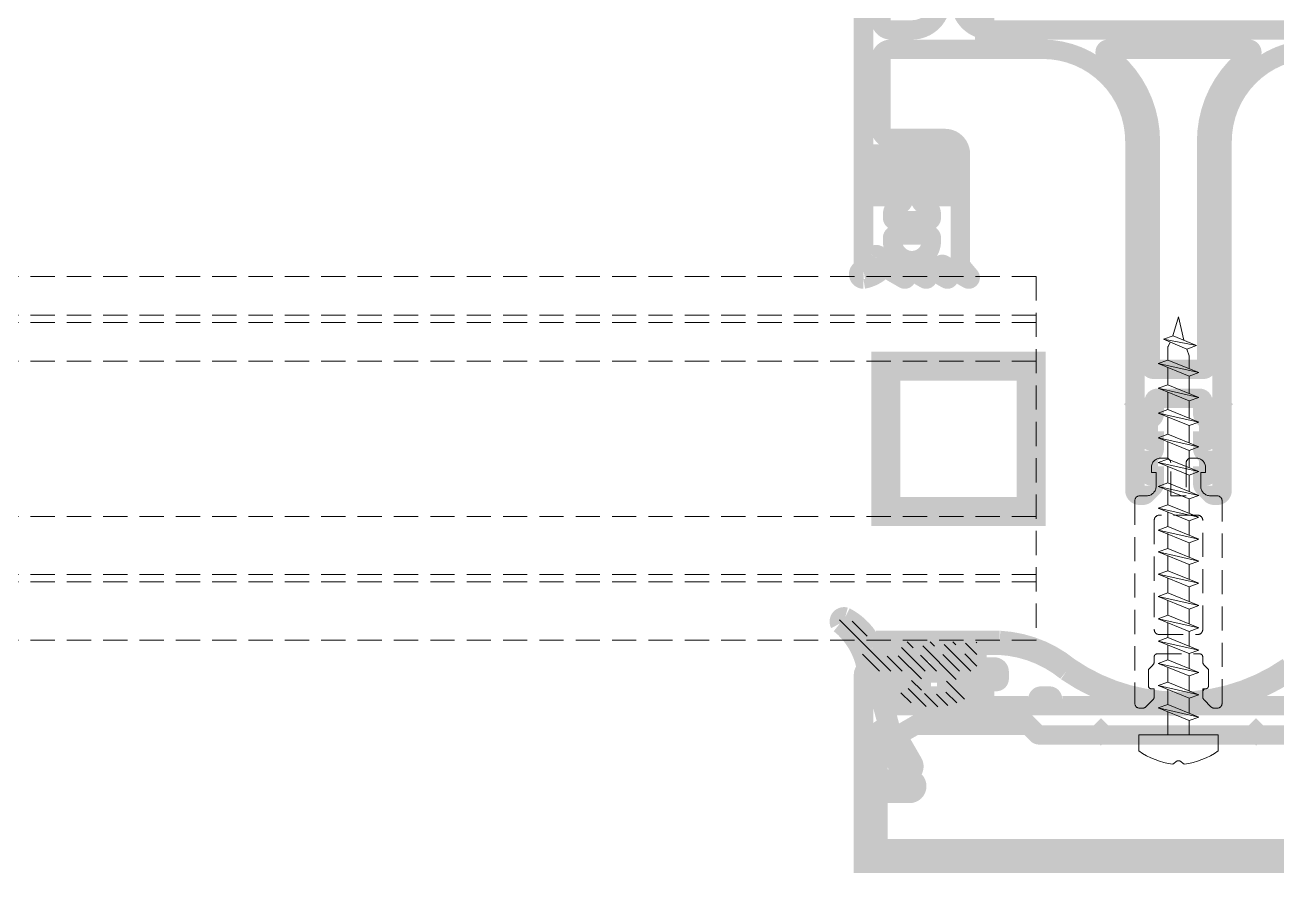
# Model space of a CAD drawing. Extents: x -1457 to 23780, y -2071 to 4205.
# Drawn here: x 9022.27 to 9035.18, y 319.9 to 328.64 of the extents above; entities that cross this region are included whole.
import ezdxf

# ---------------------------------------------------------------- set-up
doc = ezdxf.new("R2010")
doc.units = 0
doc.header["$MEASUREMENT"] = 0
doc.linetypes.add('HIDDEN', pattern=[0.375, 0.25, -0.125])
doc.layers.get('0').update_dxf_attribs({"color": 9, "lineweight": 9})
doc.layers.add('M-TEFRIS2-015', color=129, linetype='Continuous', lineweight=9)

# ---------------------------------------------------------------- blocks, each defined once
blk = doc.blocks.new('vid u')
at = {"lineweight": 5, "ltscale": 0.5}
for p, q in [((-18169.01363722594, 6488.984243593892), (-18169.5917803477, 6487.02222037829)), ((-18169.01363722594, 6488.984243593892), (-18168.46316009275, 6486.560026247039)), ((-18170.57398603112, 6486.664726745584), (-18169.57391683199, 6487.028722166215)), ((-18167.15747432501, 6486.009077898542), (-18170.57398603112, 6486.664726745584)), ((-18168.15754352408, 6485.645082477796), (-18170.57398603112, 6486.664726745584)), ((-18169.57391683199, 6487.028722166215), (-18167.15747432501, 6486.009077898542)), ((-18170.11356802681, 6484.528285822519), (-18170.11356802681, 6485.842717049892)), ((-18169.8888391411, 6486.375621543634), (-18170.09530629137, 6485.926210781574)), ((-18167.15747432501, 6486.009077898542), (-18168.15754352408, 6485.645082477796)), ((-18168.15754352408, 6485.645082477796), (-18167.92561430749, 6484.97575004605)), ((-18171.11363722594, 6484.164290401834), (-18170.11356802681, 6484.528285822519)), ((-18167.91459080947, 6482.867109540315), (-18171.11363722594, 6484.164290401834)), ((-18166.91452161039, 6483.231104960946), (-18171.11363722594, 6484.164290401834)), ((-18170.11356802681, 6484.528285822519), (-18166.91452161039, 6483.231104960946)), ((-18170.11356802681, 6484.528285822519), (-18166.91452161039, 6483.231104960946)), ((-18167.91459080944, 6483.636622873591), (-18167.91459080944, 6484.910268127103)), ((-18170.11356802681, 6481.974192856045), (-18170.11356802681, 6483.758772489174)), ((-18166.91452161039, 6483.231104960946), (-18167.91459080947, 6482.867109540315)), ((-18167.91459080947, 6481.08252990713), (-18167.91459080947, 6482.867109540315)), ((-18171.11363722594, 6481.610197435357), (-18170.11356802681, 6481.974192856045)), ((-18167.91459080947, 6480.313016573841), (-18171.11363722594, 6481.610197435357)), ((-18166.91452161039, 6480.677011994471), (-18171.11363722594, 6481.610197435357)), ((-18170.11356802681, 6481.974192856045), (-18166.91452161039, 6480.677011994471)), ((-18170.11356802681, 6481.974192856045), (-18166.91452161039, 6480.677011994471)), ((-18170.11356802681, 6479.42009988957), (-18170.11356802682, 6481.204679522702)), ((-18166.91452161039, 6480.677011994471), (-18167.91459080947, 6480.313016573841)), ((-18167.91459080944, 6478.528436940641), (-18167.91459080944, 6480.313016573827)), ((-18171.11363722594, 6479.056104468879), (-18170.11356802681, 6479.42009988957)), ((-18167.91459080947, 6477.758923607368), (-18171.11363722594, 6479.056104468879)), ((-18166.91452161039, 6478.122919027996), (-18171.11363722594, 6479.056104468879)), ((-18170.11356802681, 6479.42009988957), (-18166.91452161039, 6478.122919027996)), ((-18170.11356802681, 6479.42009988957), (-18166.91452161039, 6478.122919027996)), ((-18170.11356802681, 6476.866006923095), (-18170.11356802681, 6478.650586556224)), ((-18166.91452161039, 6478.122919027996), (-18167.91459080947, 6477.758923607368)), ((-18167.91459080947, 6475.974343974181), (-18167.91459080947, 6477.758923607368)), ((-18171.11363722594, 6476.502011502408), (-18170.11356802681, 6476.866006923095)), ((-18167.91459080947, 6475.204830640892), (-18171.11363722594, 6476.502011502408)), ((-18166.91452161039, 6475.568826061523), (-18171.11363722594, 6476.502011502408)), ((-18170.11356802681, 6476.866006923095), (-18166.91452161039, 6475.568826061523)), ((-18170.11356802681, 6476.866006923095), (-18166.91452161039, 6475.568826061523)), ((-18170.11356802681, 6474.311913956623), (-18170.11356802681, 6476.09649358975)), ((-18166.91452161039, 6475.568826061523), (-18167.91459080947, 6475.204830640892)), ((-18167.91459080947, 6473.420251007708), (-18167.91459080947, 6475.204830640892)), ((-18171.11363722594, 6473.947918535934), (-18170.11356802681, 6474.311913956623)), ((-18167.91459080947, 6472.650737674418), (-18171.11363722594, 6473.947918535934)), ((-18166.91452161039, 6473.014733095048), (-18171.11363722594, 6473.947918535934)), ((-18170.11356802681, 6474.311913956623), (-18166.91452161039, 6473.014733095048)), ((-18170.11356802681, 6474.311913956623), (-18166.91452161039, 6473.014733095048)), ((-18170.11356802681, 6471.857820990148), (-18170.11356802681, 6473.542400623276)), ((-18166.91452161039, 6473.014733095048), (-18167.91459080947, 6472.650737674418)), ((-18167.91459080947, 6470.966158041233), (-18167.91459080947, 6472.650737674418)), ((-18171.11363722594, 6471.49382556946), (-18170.11356802681, 6471.857820990148)), ((-18167.91459080947, 6470.196644707944), (-18171.11363722594, 6471.49382556946)), ((-18166.91452161039, 6470.560640128574), (-18171.11363722594, 6471.49382556946)), ((-18170.11356802681, 6471.857820990148), (-18166.91452161039, 6470.560640128574)), ((-18170.11356802681, 6471.857820990148), (-18166.91452161039, 6470.560640128574)), ((-18170.11356802681, 6469.603728023674), (-18170.11356802681, 6471.139168768307)), ((-18166.91452161039, 6470.560640128574), (-18167.91459080947, 6470.196644707944)), ((-18167.91459080947, 6468.712065074758), (-18167.91459080947, 6470.196644707944)), ((-18171.11363722594, 6469.239732602929), (-18170.11356802681, 6469.603728023674)), ((-18167.91459080947, 6467.942551741412), (-18171.11363722594, 6469.239732602929)), ((-18166.91452161039, 6468.306547162099), (-18171.11363722594, 6469.239732602929)), ((-18170.11356802681, 6469.603728023674), (-18166.91452161039, 6468.306547162099)), ((-18170.11356802681, 6469.603728023674), (-18166.91452161039, 6468.306547162099)), ((-18170.11356802681, 6467.349635057141), (-18170.11356802681, 6468.885075801834)), ((-18171.11363722594, 6466.985639636511), (-18170.11356802681, 6467.349635057141)), ((-18170.11356802681, 6467.349635057141), (-18166.91452161039, 6466.052454195627)), ((-18170.11356802681, 6467.349635057141), (-18166.91452161039, 6466.052454195627)), ((-18166.91452161039, 6468.306547162099), (-18167.91459080947, 6467.942551741412)), ((-18167.91459080947, 6466.457972108266), (-18167.91459080947, 6467.942551741412)), ((-18167.91459080947, 6465.688458774937), (-18171.11363722594, 6466.985639636511)), ((-18166.91452161039, 6466.052454195627), (-18171.11363722594, 6466.985639636511)), ((-18170.11356802681, 6465.095542090669), (-18170.11356802681, 6466.630982835301)), ((-18166.91452161039, 6466.052454195627), (-18167.91459080947, 6465.688458774937)), ((-18171.11363722594, 6464.731546669979), (-18170.11356802681, 6465.095542090669)), ((-18167.91459080947, 6463.434365808464), (-18171.11363722594, 6464.731546669979)), ((-18166.91452161039, 6463.798361229095), (-18171.11363722594, 6464.731546669979)), ((-18170.11356802681, 6465.095542090669), (-18166.91452161039, 6463.798361229095)), ((-18170.11356802681, 6465.095542090669), (-18166.91452161039, 6463.798361229095)), ((-18167.91459080947, 6464.203879141753), (-18167.91459080947, 6465.688458774937)), ((-18170.11356802681, 6462.798682583416), (-18170.11356802681, 6464.376889868886)), ((-18166.91452161039, 6463.798361229095), (-18167.91459080947, 6463.434365808464)), ((-18167.91459080947, 6461.907019634502), (-18167.91459080947, 6463.434365808464)), ((-18171.11363722594, 6462.434687162669), (-18170.11356802681, 6462.798682583416)), ((-18167.91459080947, 6461.137506301154), (-18171.11363722594, 6462.434687162669)), ((-18166.91452161039, 6461.501501721842), (-18171.11363722594, 6462.434687162669)), ((-18170.11356802681, 6462.798682583416), (-18166.91452161039, 6461.501501721842)), ((-18170.11356802681, 6462.798682583416), (-18166.91452161039, 6461.501501721842)), ((-18170.11356802681, 6460.501823076107), (-18170.11356802681, 6462.029169250012)), ((-18166.91452161039, 6461.501501721842), (-18167.91459080947, 6461.137506301154)), ((-18167.91459080947, 6459.610160127233), (-18167.91459080947, 6461.137506301154)), ((-18171.11363722594, 6460.137827655419), (-18170.11356802681, 6460.501823076107)), ((-18167.91459080947, 6458.840646793904), (-18171.11363722594, 6460.137827655419)), ((-18166.91452161039, 6459.204642214591), (-18171.11363722594, 6460.137827655419)), ((-18170.11356802681, 6460.501823076107), (-18166.91452161039, 6459.204642214591)), ((-18170.11356802681, 6460.501823076107), (-18166.91452161039, 6459.204642214591)), ((-18170.11356802681, 6458.204963568797), (-18170.11356802681, 6459.732309742762)), ((-18171.11363722594, 6457.840968148168), (-18170.11356802681, 6458.204963568797)), ((-18170.11356802681, 6458.204963568797), (-18166.91452161039, 6456.907782707282)), ((-18166.91452161039, 6459.204642214591), (-18167.91459080947, 6458.840646793904)), ((-18167.91459080947, 6457.313300619922), (-18167.91459080947, 6458.840646793904)), ((-18167.91459080947, 6456.543787286594), (-18171.11363722594, 6457.840968148168)), ((-18166.91452161039, 6456.907782707282), (-18171.11363722594, 6457.840968148168)), ((-18170.11356802681, 6455.909190680333), (-18170.11356802681, 6457.435450235492)), ((-18166.91452161039, 6456.907782707282), (-18167.91459080947, 6456.543787286594)), ((-18171.11363722594, 6455.545195259588), (-18170.11356802681, 6455.909190680333)), ((-18170.11356802681, 6455.909190680333), (-18166.91452161039, 6454.612009818759)), ((-18167.91459080947, 6455.017527731418), (-18167.91459080947, 6456.543787286594)), ((-18167.91459080947, 6454.248014398071), (-18171.11363722594, 6455.545195259588)), ((-18166.91452161039, 6454.612009818759), (-18171.11363722594, 6455.545195259588)), ((-18170.11356802681, 6453.609052282073), (-18170.11356802681, 6455.139677346929)), ((-18166.91452161039, 6454.612009818759), (-18167.91459080947, 6454.248014398071)), ((-18171.11363722594, 6453.245056861444), (-18170.11356802681, 6453.609052282073)), ((-18166.91452161039, 6452.311871420558), (-18171.11363722594, 6453.245056861444)), ((-18167.91459080947, 6451.947875999869), (-18171.11363722594, 6453.245056861444)), ((-18170.11356802681, 6453.609052282073), (-18166.91452161039, 6452.311871420558)), ((-18170.11356802681, 6453.609052282073), (-18166.91452161039, 6452.311871420558)), ((-18167.91459080947, 6452.717389333199), (-18167.91459080947, 6454.248014398071)), ((-18170.11356802681, 6451.30891388393), (-18170.11356802681, 6452.83953894877)), ((-18166.91452161039, 6452.311871420558), (-18167.91459080947, 6451.947875999869)), ((-18167.91459080947, 6450.417250935014), (-18167.91459080947, 6451.947875999869)), ((-18170.11356802681, 6451.30891388393), (-18171.11363722594, 6450.944918463185)), ((-18167.91459080947, 6449.647737601667), (-18171.11363722594, 6450.944918463185)), ((-18171.11363722594, 6450.944918463185), (-18166.91452161039, 6450.011733022356)), ((-18166.91452161039, 6450.011733022356), (-18170.11356802681, 6451.30891388393)), ((-18170.11356802681, 6449.00877548567), (-18170.11356802681, 6450.539400550526)), ((-18166.91452161034, 6450.011733022356), (-18167.91459080947, 6449.647737601667)), ((-18167.91459080947, 6448.117112536812), (-18167.91459080947, 6449.647737601667)), ((-18171.11363722594, 6448.644780065039), (-18170.11356802681, 6449.00877548567)), ((-18167.91459080947, 6447.347599203466), (-18171.11363722594, 6448.644780065039)), ((-18166.91452161034, 6447.711594624154), (-18171.11363722594, 6448.644780065039)), ((-18170.11356802681, 6449.00877548567), (-18166.91452161034, 6447.711594624154)), ((-18170.11356802681, 6445.876057660944), (-18170.11356802681, 6448.239262152364)), ((-18166.91452161034, 6447.711594624154), (-18167.91459080947, 6447.347599203466)), ((-18167.91459080947, 6445.876057660944), (-18167.91459080947, 6447.347599203466)), ((-18164.91363722594, 6445.876057660944), (-18173.11363722594, 6445.876057660944)), ((-18173.11363722594, 6444.224202812358), (-18173.11363722594, 6445.876057660944)), ((-18164.91363722594, 6444.224202812358), (-18164.91363722594, 6445.876057660944))]:
    blk.add_line(p, q, dxfattribs=at)
blk.add_lwpolyline([(-18169.59308919878, 6442.846208771737), (-18169.13863722594, 6443.182609392285), (-18168.88863722594, 6443.182609392285), (-18168.4341852531, 6442.846208771737)], dxfattribs=at)
for centre, radius, start, end in [((-18169.91356802686, 6485.842717049892), 0.2, 155.325123865748, 180), ((-18168.11459080945, 6484.910268127103), 0.2, 0, 19.11162363727559), ((-18168.562277543, 6450.665970408748), 7.887410521162607, 234.7573058596334, 262.4904896379558), ((-18169.46499690888, 6450.665970408748), 7.887410521162613, 277.5095103620442, 305.2426941403664)]:
    blk.add_arc(centre, radius, start, end, dxfattribs=at)

msp = doc.modelspace()

# ---------------------------------------------------------------- hatches: boundary and pattern name
at = {"layer": 'M-TEFRIS2-015', "linetype": 'HIDDEN', "lineweight": 0}
h = msp.add_hatch(dxfattribs=at)
h.set_pattern_fill('LINE', color=256, scale=0.6666666666715167, angle=585.0000000000001, style=0)
h.set_pattern_definition([(134.9999999999999, (9088.249237502036, 201.4081261483916), (0.0589255650993077, 0.0589255650993076), [])])
edge = h.paths.add_edge_path()
edge.add_arc((9030.442553922452, 321.9836845686768), 0.6254947507205308, 382.66119677713436, 422.7999977533498, ccw=False)
edge.add_arc((9031.163628284668, 322.298107003764), 0.1615246373840444, 207.0399911032214, 269.8973059514558)
edge.add_line((9031.16333877626, 322.1365826258298), (9031.24398536057, 322.1365826258298))
edge.add_line((9031.243985360568, 322.1365826258298), (9031.257735856387, 322.1365826258298))
edge.add_line((9031.257735856389, 322.1365826258298), (9031.264981802802, 322.1371104008285))
edge.add_line((9031.264981802797, 322.1371104008285), (9031.272426598978, 322.1387884600299))
edge.add_line((9031.272426598984, 322.1387884600299), (9031.279799157348, 322.1417137112294))
edge.add_line((9031.279799157344, 322.1417137112294), (9031.286791203425, 322.1458911700283))
edge.add_line((9031.286791203425, 322.1458911700283), (9031.293090688725, 322.151229048628))
edge.add_line((9031.293090688727, 322.151229048628), (9031.298427076385, 322.1575270428293))
edge.add_line((9031.298427076379, 322.1575270428293), (9031.302604568797, 322.1645191226271))
edge.add_line((9031.302604568795, 322.1645191226271), (9031.305529165496, 322.1718910266281))
edge.add_line((9031.305529165498, 322.1718910266245), (9031.307735856377, 322.1865826258254))
edge.add_line((9031.307735856375, 322.186582625829), (9031.307735856375, 322.262343452705))
edge.add_line((9031.307735856375, 322.262343452705), (9031.307947012414, 322.265241996105))
edge.add_line((9031.30794701242, 322.265241996105), (9031.308618431101, 322.2682209051054))
edge.add_line((9031.308618431094, 322.2682209051054), (9031.309788379853, 322.271169270105))
edge.add_line((9031.309788379862, 322.271169270105), (9031.311459354241, 322.2739662461063))
edge.add_line((9031.31145935424, 322.2739662461063), (9031.313594127305, 322.2764844379053))
edge.add_line((9031.313594127305, 322.2764844379053), (9031.316113622086, 322.2786208691032))
edge.add_line((9031.316113622088, 322.2786208691032), (9031.318910387905, 322.2802919741043))
edge.add_line((9031.318910387901, 322.2802919741043), (9031.321859236497, 322.2814627207044))
edge.add_line((9031.321859236501, 322.2814627207008), (9031.327735551204, 322.2823446735019))
edge.add_line((9031.3277355512, 322.2823446735056), (9031.407735856383, 322.2823446735056))
edge.add_line((9031.407735856386, 322.2823446735056), (9031.410634273661, 322.2821338877038))
edge.add_line((9031.41063427366, 322.2821338877038), (9031.413612476983, 322.2814610829046))
edge.add_line((9031.413612476978, 322.2814610829046), (9031.416561675736, 322.2802912121042))
edge.add_line((9031.416561675744, 322.2802912121006), (9031.419358289704, 322.278621298301))
edge.add_line((9031.419358289704, 322.278621298301), (9031.421878375068, 322.2764863451011))
edge.add_line((9031.421878375062, 322.2764863451048), (9031.42401257658, 322.2739670113042))
edge.add_line((9031.424012576575, 322.2739670113042), (9031.425683715996, 322.2711691719051))
edge.add_line((9031.425683716006, 322.2711691719051), (9031.426853317229, 322.2682202427059))
edge.add_line((9031.426853317229, 322.2682202427059), (9031.42773555121, 322.2623449787061))
edge.add_line((9031.427735551199, 322.2623449787061), (9031.427735551199, 322.186582625829))
edge.add_line((9031.427735551199, 322.186582625829), (9031.428263641978, 322.1793365992307))
edge.add_line((9031.428263641983, 322.1793365992307), (9031.429943079385, 322.1718910266281))
edge.add_line((9031.429943079382, 322.1718910266245), (9031.432867432419, 322.1645191226235))
edge.add_line((9031.432867432417, 322.1645191226271), (9031.437045023518, 322.1575270428293))
edge.add_line((9031.437045023516, 322.1575270428293), (9031.442380596354, 322.151229048628))
edge.add_line((9031.442380596356, 322.151229048628), (9031.448680896454, 322.1458911700283))
edge.add_line((9031.44868089646, 322.1458911700283), (9031.455672843886, 322.1417137112294))
edge.add_line((9031.45567284389, 322.1417137112294), (9031.463045645904, 322.1387884600299))
edge.add_line((9031.463045645896, 322.1387884600299), (9031.477735551196, 322.1365826258298))
edge.add_line((9031.477735551198, 322.1365826258298), (9031.484981803798, 322.1371104008285))
edge.add_line((9031.4849818038, 322.1371104008285), (9031.492426867584, 322.1387884600299))
edge.add_line((9031.49242686758, 322.1387884600299), (9031.499799623858, 322.1417137112294))
edge.add_line((9031.49979962386, 322.1417137112294), (9031.506791798223, 322.1458911700283))
edge.add_line((9031.506791798218, 322.1458911700283), (9031.513091317198, 322.151229048628))
edge.add_line((9031.513091317198, 322.151229048628), (9031.518427671175, 322.1575270428293))
edge.add_line((9031.518427671184, 322.1575270428293), (9031.522605035327, 322.1645191226271))
edge.add_line((9031.522605035321, 322.1645191226271), (9031.525529434102, 322.1718910266281))
edge.add_line((9031.525529434108, 322.1718910266245), (9031.527735551204, 322.1865826258254))
edge.add_line((9031.527735551197, 322.186582625829), (9031.527735551197, 322.262343452705))
edge.add_line((9031.527735551197, 322.262343452705), (9031.527946957376, 322.2652416449055))
edge.add_line((9031.527946957382, 322.2652416449055), (9031.528618993501, 322.268218414305))
edge.add_line((9031.5286189935, 322.268218414305), (9031.529788708605, 322.2711682801055))
edge.add_line((9031.5297887086, 322.2711682801018), (9031.531459792053, 322.2739649963005))
edge.add_line((9031.531459792057, 322.2739649963005), (9031.533593752558, 322.2764868157028))
edge.add_line((9031.533593752556, 322.2764868157064), (9031.536114070219, 322.2786192745043))
edge.add_line((9031.53611407022, 322.2786192745043), (9031.538910734, 322.2802903055053))
edge.add_line((9031.538910733996, 322.2802903055053), (9031.541859818057, 322.2814592389041))
edge.add_line((9031.541859818059, 322.2814592389004), (9031.547735246018, 322.2823431475008))
edge.add_line((9031.54773524602, 322.2823431475044), (9031.627735551203, 322.2823431475044))
edge.add_line((9031.627735551207, 322.2823431475044), (9031.630634192305, 322.2821318665046))
edge.add_line((9031.630634192301, 322.2821318665046), (9031.633612492584, 322.2814592389041))
edge.add_line((9031.63361249258, 322.2814592389004), (9031.636561626081, 322.2802903055017))
edge.add_line((9031.636561626085, 322.2802903055053), (9031.639358651079, 322.2786192745043))
edge.add_line((9031.639358651084, 322.2786192745043), (9031.641878342563, 322.2764868157064))
edge.add_line((9031.641878342563, 322.2764868157064), (9031.644013284344, 322.2739649963041))
edge.add_line((9031.644013284338, 322.2739649963005), (9031.64568434744, 322.2711682801018))
edge.add_line((9031.645684347446, 322.2711682801018), (9031.646854327368, 322.2682184143014))
edge.add_line((9031.646854327368, 322.268218414305), (9031.647736771907, 322.262343452705))
edge.add_line((9031.647736771898, 322.262343452705), (9031.647736771898, 322.186582625829))
edge.add_line((9031.647736771898, 322.186582625829), (9031.648264673895, 322.1793365992307))
edge.add_line((9031.648264673904, 322.1793365992307), (9031.64994395411, 322.1718910266281))
edge.add_line((9031.649943954106, 322.1718910266245), (9031.652868177325, 322.1645191226235))
edge.add_line((9031.652868177327, 322.1645191226271), (9031.657045689324, 322.1575270428293))
edge.add_line((9031.657045689322, 322.1575270428293), (9031.662381224842, 322.151229048628))
edge.add_line((9031.66238122484, 322.151229048628), (9031.668681562278, 322.1458911700283))
edge.add_line((9031.668681562278, 322.1458911700283), (9031.67567358878, 322.1417137112294))
edge.add_line((9031.675673588777, 322.1417137112294), (9031.683046520617, 322.1387884600299))
edge.add_line((9031.683046520622, 322.1387884600299), (9031.697736771908, 322.1365826258298))
edge.add_line((9031.69773677191, 322.1365826258298), (9031.704982835729, 322.1371104008285))
edge.add_line((9031.704982835721, 322.1371104008285), (9031.7124277423, 322.1387884600299))
edge.add_line((9031.712427742306, 322.1387884600299), (9031.719800368766, 322.1417137112294))
edge.add_line((9031.719800368759, 322.1417137112294), (9031.726792464018, 322.1458911700283))
edge.add_line((9031.726792464025, 322.1458911700283), (9031.733091945687, 322.151229048628))
edge.add_line((9031.733091945682, 322.151229048628), (9031.738428336977, 322.1575270428293))
edge.add_line((9031.73842833698, 322.1575270428293), (9031.742605780226, 322.1645191226271))
edge.add_line((9031.74260578022, 322.1645191226271), (9031.745530308819, 322.1718910266281))
edge.add_line((9031.74553030882, 322.1718910266245), (9031.747736771897, 322.1865826258254))
edge.add_line((9031.747736771897, 322.186582625829), (9031.747736771897, 322.2623449787061))
edge.add_line((9031.747736771897, 322.2623449787061), (9031.747948087337, 322.2652426605055))
edge.add_line((9031.747948087335, 322.2652426605055), (9031.7486193864, 322.2682216901048))
edge.add_line((9031.748619386406, 322.2682216901012), (9031.749788931327, 322.2711712921009))
edge.add_line((9031.749788931329, 322.2711712921046), (9031.751459833065, 322.2739678335056))
edge.add_line((9031.751459833064, 322.273967833502), (9031.753594256461, 322.2764867098995))
edge.add_line((9031.753594256463, 322.2764867098995), (9031.756113732567, 322.2786220881026))
edge.add_line((9031.756113732563, 322.2786220881062), (9031.758910221079, 322.280293277905))
edge.add_line((9031.758910221086, 322.280293277905), (9031.761859158092, 322.2814624719067))
edge.add_line((9031.761859158092, 322.2814624719031), (9031.76773494085, 322.2823446735019))
edge.add_line((9031.767734940842, 322.2823446735056), (9031.847735246025, 322.2823461993066))
edge.add_line((9031.847735246029, 322.2823461993066), (9031.850633434882, 322.282136345304))
edge.add_line((9031.850633434884, 322.2821363453004), (9031.85361185199, 322.2814628355009))
edge.add_line((9031.853611851986, 322.2814628355045), (9031.856561075745, 322.2802932173036))
edge.add_line((9031.856561075747, 322.2802932173036), (9031.859357502708, 322.2786246011055))
edge.add_line((9031.859357502708, 322.2786246011055), (9031.861877882486, 322.2764891293045))
edge.add_line((9031.861877882482, 322.2764891293009), (9031.864012158563, 322.2739703005027))
edge.add_line((9031.86401215856, 322.2739703005027), (9031.865683835542, 322.2711711535012))
edge.add_line((9031.86568383555, 322.2711711535048), (9031.866853727686, 322.2682219701055))
edge.add_line((9031.86685372768, 322.2682219701055), (9031.867736466722, 322.2623465045035))
edge.add_line((9031.867736466731, 322.2623465045035), (9031.867736466731, 322.186582625829))
edge.add_line((9031.867736466731, 322.186582625829), (9031.86826438499, 322.1793365992307))
edge.add_line((9031.868264384988, 322.1793365992307), (9031.869943683929, 322.1718910266281))
edge.add_line((9031.869943683922, 322.1718910266245), (9031.872867913064, 322.1645191226235))
edge.add_line((9031.872867913069, 322.1645191226271), (9031.877045431884, 322.1575270428293))
edge.add_line((9031.877045431886, 322.1575270428293), (9031.882380959489, 322.151229048628))
edge.add_line((9031.882380959485, 322.151229048628), (9031.888681304825, 322.1458911700283))
edge.add_line((9031.888681304828, 322.1458911700283), (9031.895673324527, 322.1417137112294))
edge.add_line((9031.895673324518, 322.1417137112294), (9031.903046250442, 322.1387884600299))
edge.add_line((9031.903046250449, 322.1387884600299), (9031.91773646673, 322.1365826258298))
edge.add_line((9031.91773646673, 322.1365826258298), (9031.924982546789, 322.1371104008285))
edge.add_line((9031.924982546783, 322.1371104008285), (9031.93242747212, 322.1387884600299))
edge.add_line((9031.93242747212, 322.1387884600299), (9031.939800104503, 322.1417137112294))
edge.add_line((9031.93980010451, 322.1417137112294), (9031.946792206587, 322.1458911700283))
edge.add_line((9031.946792206576, 322.1458911700283), (9031.953091680321, 322.151229048628))
edge.add_line((9031.953091680329, 322.151229048628), (9031.958428079548, 322.1575270428293))
edge.add_line((9031.958428079543, 322.1575270428293), (9031.962605515964, 322.1645191226271))
edge.add_line((9031.962605515972, 322.1645191226271), (9031.965530038648, 322.1718910266281))
edge.add_line((9031.965530038648, 322.1718910266245), (9031.967736466726, 322.1865826258254))
edge.add_line((9031.967736466719, 322.186582625829), (9031.967736466719, 322.2623648151057))
edge.add_line((9031.967736466719, 322.2623648151057), (9031.967947257941, 322.2652618523061))
edge.add_line((9031.96794725795, 322.2652618523061), (9031.968618304532, 322.2682366319059))
edge.add_line((9031.968618304527, 322.2682366319059), (9031.969786557442, 322.2711837943061))
edge.add_line((9031.969786557438, 322.2711837943025), (9031.97145506956, 322.2739801712996))
edge.add_line((9031.97145506956, 322.2739801712996), (9031.973586770484, 322.2764986161019))
edge.add_line((9031.973586770484, 322.2764986161019), (9031.976103394682, 322.2786334666998))
edge.add_line((9031.976103394689, 322.2786334666998), (9031.978897189747, 322.2803041683001))
edge.add_line((9031.978897189745, 322.2803041683037), (9031.981843220487, 322.2814756889056))
edge.add_line((9031.981843220488, 322.281475688902), (9031.987714799248, 322.2823645099015))
edge.add_line((9031.987714799248, 322.2823645099015), (9032.067715104431, 322.2824499591006))
edge.add_line((9032.067715104424, 322.2824499591043), (9032.070615070139, 322.2822428661057))
edge.add_line((9032.070615070137, 322.2822428661057), (9032.073595615802, 322.2815728413043))
edge.add_line((9032.073595615813, 322.2815728413007), (9032.07654776589, 322.2804045433004))
edge.add_line((9032.076547765882, 322.280404543304), (9032.079347697927, 322.2787348021047))
edge.add_line((9032.079347697934, 322.2787348021047), (9032.08187052725, 322.2766014589033))
edge.add_line((9032.081870527249, 322.2766014588997), (9032.084007930347, 322.2740795421014))
edge.add_line((9032.084007930347, 322.2740795421014), (9032.085681186649, 322.2712808677024))
edge.add_line((9032.085681186649, 322.2712808677024), (9032.08685235063, 322.2683302512996))
edge.add_line((9032.08685235063, 322.2683302513033), (9032.087736161566, 322.2624502643048))
edge.add_line((9032.087736161564, 322.2624502643048), (9032.087736161564, 322.0107149873547))
edge.add_arc((9032.05773616156, 322.0107149873547), 0.0299999999983993, 269.99999999999994, 360, ccw=False)
edge.add_line((9032.05773616156, 321.9807149873559), (9031.873563221894, 321.9807149873559))
edge.add_line((9031.873563221901, 321.9807149873559), (9031.873563221901, 321.8107149873576))
edge.add_line((9031.873563221901, 321.8107149873576), (9031.948549625002, 321.7911845384842))
edge.add_arc((9031.935947393464, 321.7427987579213), 0.0500000000016979, 327.9605935086705, 435.4014640604238, ccw=False)
edge.add_arc((9031.893563221885, 321.7693238780921), 0.1000000000096152, 296.3877999626419, 327.960593512649, ccw=False)
edge.add_arc((9031.643563221889, 322.2732149873591), 0.6625000000053745, 243.61220003876122, 296.3877999612387, ccw=False)
edge.add_arc((9031.393563221904, 321.7693238780812), 0.1000000000019964, 212.0394064820503, 243.6122000308444, ccw=False)
edge.add_arc((9031.351179050325, 321.7427987579176), 0.0500000000069265, 104.59853593852549, 212.0394064833725, ccw=False)
edge.add_line((9031.33857681879, 321.7911845384842), (9031.413563221884, 321.8107149873576))
edge.add_line((9031.413563221888, 321.8107149873576), (9031.413563221888, 321.9807149873559))
edge.add_line((9031.413563221888, 321.9807149873559), (9030.993563221888, 321.9807149873559))
edge.add_arc((9030.993563221899, 322.0307149873515), 0.0499999999949068, 193.1597880743703, 269.9999999916623, ccw=False)
edge.add_arc((9030.195533473687, 321.8753043046054), 0.7630586476258935, 370.8798435970469, 411.3381814125703)
edge.add_arc((9030.71553736891, 322.4931729245909), 0.0485886091209949, 74.56828593339918, 206.9707303244379, ccw=False)
edge = h.paths.add_edge_path(flags=16)
edge.add_arc((9031.543563221901, 321.7826057508537), 0.0299999999977899, 179.999999993052, 259.1759609296883, ccw=False)
edge.add_line((9031.513563221897, 321.7826057508537), (9031.513563221897, 321.9507149873498))
edge.add_arc((9031.543563221901, 321.9507149873571), 0.0299999999983993, 90, 180.000000006948, ccw=False)
edge.add_line((9031.543563221901, 321.9807149873559), (9031.743563221895, 321.9807149873559))
edge.add_arc((9031.743563221899, 321.9507149873571), 0.0299999999983993, 359.9999999930519, 450, ccw=False)
edge.add_line((9031.773563221892, 321.9507149873534), (9031.773563221892, 321.7826057508573))
edge.add_arc((9031.743563221888, 321.7826057508537), 0.0300000000056753, 280.82403907031164, 360.000000006948, ccw=False)
edge.add_arc((9031.6435632219, 322.3056318018134), 0.5624999999791568, 259.1759609414076, 280.82403905859235, ccw=False)

# ---------------------------------------------------------------- linework, layer by layer
for p, q in [((9032.697826317048, 326.0531382894951), (8863.532195046802, 326.0531382894951)), ((9032.697826317048, 326.0531382894951), (9032.697826317048, 322.3011382895529)), ((9032.697826317048, 325.6531382894973), (8863.532195046802, 325.6531382894973)), ((9032.697826317048, 325.5771382895), (8863.532195046802, 325.5771382895)), ((9032.697826317048, 325.1771382895058), (8863.532195046802, 325.1771382895058)), ((9033.886427618452, 324.0793094377041), (9033.886427618452, 324.0293094377012)), ((9034.036427618454, 324.1793094377026), (9033.98642761845, 324.1793094377026)), ((9034.086427618457, 323.7893094376959), (9034.086427618457, 324.1293094376997)), ((9034.24642761846, 324.1293094376997), (9034.24642761846, 323.7893094376959)), ((9034.346427618466, 324.1793094377026), (9034.296427618463, 324.1793094377026)), ((9034.446427618464, 324.0293094377012), (9034.446427618464, 324.0793094377041)), ((9033.886427618452, 324.0293094377012), (9033.936427618455, 324.0293094377012)), ((9033.936427618455, 324.0293094377012), (9033.936427618455, 323.8893094376945)), ((9034.396427618462, 323.8893094376945), (9034.396427618462, 324.0293094377012)), ((9034.396427618462, 324.0293094377012), (9034.446427618464, 324.0293094377012)), ((9033.716427618447, 323.739309437693), (9033.716427618447, 321.6493094376674)), ((9033.83642761845, 323.7893094376959), (9033.76642761845, 323.7893094376959)), ((9034.24642761846, 323.7893094376959), (9034.086427618457, 323.7893094376959)), ((9034.566427618467, 323.7893094376959), (9034.496427618467, 323.7893094376959)), ((9034.61642761847, 321.6493094376674), (9034.61642761847, 323.739309437693)), ((9032.697826317048, 323.5771382895291), (8863.532195046802, 323.5771382895291)), ((9034.366427618463, 323.5893094376916), (9033.966427618454, 323.5893094376916)), ((9033.916427618451, 323.5393094376886), (9033.916427618451, 322.409309437684)), ((9034.416427618466, 322.409309437684), (9034.416427618466, 323.5393094376886)), ((9032.697826317048, 322.9771382895415), (8863.532195046802, 322.9771382895415)), ((9032.697826317048, 322.9011382895442), (8863.532195046802, 322.9011382895442)), ((9032.697826317048, 322.3011382895529), (8863.532195046802, 322.3011382895529)), ((9033.966427618454, 322.3593094376884), (9034.366427618463, 322.3593094376884)), ((9033.946427618457, 322.1593094376803), (9034.38642761846, 322.1593094376803)), ((9033.856427618453, 321.9993094376769), (9033.901782957508, 322.0446647767349)), ((9033.916427618451, 322.0800201157981), (9033.916427618451, 322.1293094376779)), ((9034.416427618466, 322.1293094376779), (9034.416427618466, 322.0800201157981)), ((9034.431072279409, 322.0446647767349), (9034.476427618463, 321.9993094376769)), ((9033.856427618453, 321.8293094376713), (9033.856427618453, 321.9993094376769)), ((9034.476427618463, 321.9993094376769), (9034.476427618463, 321.8293094376713)), ((9033.916427618451, 321.7993094376689), (9033.886427618452, 321.7993094376689)), ((9033.916427618451, 321.7200201157902), (9033.916427618451, 321.7993094376689)), ((9034.446427618464, 321.7993094376689), (9034.416427618466, 321.7993094376689)), ((9034.416427618466, 321.7993094376689), (9034.416427618466, 321.7200201157902)), ((9034.416427618458, 321.7794184055856), (9034.436318650542, 321.7993094376689)), ((9033.831072279396, 321.6139540986078), (9033.901782957508, 321.684664776727)), ((9034.431072279409, 321.684664776727), (9034.50178295752, 321.6139540986078)), ((9033.76642761845, 321.5993094376681), (9033.795716940336, 321.5993094376681)), ((9034.537138296588, 321.5993094376681), (9034.566427618467, 321.5993094376681))]:
    msp.add_line(p, q, dxfattribs=at)
at = {"layer": 'M-TEFRIS2-015', "linetype": 'HIDDEN', "lineweight": 0, "const_width": 0.2}
for points in [[(9032.166666665042, 343.5948024015597), (9036.166666664983, 343.5948024015597), (9036.166666664983, 328.5948024015379), (9032.166666665042, 328.5948024015379)], [(9032.697826317048, 323.5771382895291), (9032.697826317048, 325.1771382895422), (9031.097826317035, 325.1771382895422), (9031.097826317035, 323.5771382895291)], [(9032.59782631705, 323.6771382895313), (9032.59782631705, 325.0771382895437), (9031.197826317033, 325.0771382895437), (9031.197826317033, 323.6771382895313)]]:
    msp.add_lwpolyline(points, close=True, dxfattribs=at)
for points in [[(9035.566666665027, 328.3948024015554, 0.4142135623730951), (9034.616666665017, 327.444802401551), (9034.616666665017, 324.7648024015252), (9034.586666665013, 324.7348024015264), (9034.616666665017, 324.7048024015276), (9034.616666665017, 323.8448024015233, -0.4142135623730951), (9034.566666665018, 323.7948024015241), (9034.537377343138, 323.7948024015241, -0.1989123673796125), (9034.502022004079, 323.8094470624674), (9034.431311325961, 323.8801577405757, -0.1989123673796818), (9034.416666665009, 323.9155130796389), (9034.416666665009, 323.9948024015212), (9034.446666665013, 323.9948024015212, 0.4142135623726511), (9034.476666665018, 324.02480240152), (9034.476666665018, 324.1948024015255), (9034.431311325961, 324.2401577405835, -0.1989123673796818), (9034.416666665009, 324.2755130796468), (9034.416666665009, 324.3548024015254), (9034.446666665013, 324.3548024015254, 0.4142135623730951), (9034.476666665018, 324.3848024015278), (9034.476666665018, 324.5548024015261), (9034.431311325961, 324.6001577405877, -0.1989123673796818), (9034.416666665009, 324.6355130796474), (9034.416666665009, 324.7648024015252, 0.4142135623730951), (9034.386666665016, 324.7948024015277), (9034.166666665013, 324.7948024015277), (9033.94666666501, 324.7948024015277, 0.4142135623726511), (9033.916666665005, 324.7648024015252), (9033.916666665005, 324.6355130796474, -0.1989123673796961), (9033.902022004064, 324.6001577405877), (9033.856666665008, 324.5548024015261), (9033.856666665008, 324.3848024015278, 0.4142135623728734), (9033.886666665012, 324.3548024015254), (9033.916666665005, 324.3548024015254), (9033.916666665005, 324.2755130796468, -0.1989123673796125), (9033.902022004064, 324.2401577405835), (9033.856666665008, 324.1948024015255), (9033.856666665008, 324.02480240152, 0.4142135623724289), (9033.886666665012, 323.9948024015212), (9033.916666665005, 323.9948024015212), (9033.916666665005, 323.9155130796389, -0.1989123673796125), (9033.902022004064, 323.8801577405757), (9033.831311325946, 323.8094470624674, -0.1989123673797164), (9033.795955986887, 323.7948024015241), (9033.766666665008, 323.7948024015241, -0.4142135623729619), (9033.716666665008, 323.8448024015233), (9033.716666665008, 324.7048024015276), (9033.746666665013, 324.7348024015264), (9033.716666665008, 324.7648024015252), (9033.716666665008, 327.444802401551, 0.4142135623730951), (9032.76666666501, 328.3948024015554), (9031.196666664991, 328.3948024015554, 0.4142135623730951), (9031.096666664993, 328.2948024015532), (9031.096666664993, 327.574802401552, 0.4142135623730951), (9031.196666664991, 327.4748024015498), (9031.756666665004, 327.4748024015498, -0.4142135623730951), (9031.916666664998, 327.31480240155), (9031.916666664998, 326.9948024015466, -0.4142135623730284), (9031.816666664989, 326.8948024015444), (9031.716666665001, 326.8948024015444, -0.4142135623730284), (9031.616666664991, 326.9948024015466), (9031.616666664991, 327.0148024015434), (9031.766666665, 327.0148024015434), (9031.766666665, 327.31480240155), (9031.446666664999, 327.31480240155), (9031.416666664994, 327.3448024015488), (9031.38666666499, 327.31480240155), (9031.066666664989, 327.3148024015536), (9031.066666664989, 327.0148024015507), (9031.216666664986, 327.0148024015434), (9031.216666664986, 326.9948024015466, -0.4142135623730951), (9031.116666664999, 326.8948024015444), (9030.946666664995, 326.8948024015444, -0.4142135623735391), (9030.91666666499, 326.9248024015433), (9030.91666666499, 328.3948024015554), (9030.91666666499, 329.464802401566, -0.4142135623733171)], [(9031.096666664993, 329.3448024015634), (9031.096666664993, 328.6948024015583, 0.4142135623730951), (9031.196666664991, 328.5948024015561), (9031.416666664994, 328.5948024015561, 0.4142135623730506), (9031.716666665001, 328.894802401559)], [(9031.916666664998, 328.894802401559, 0.4142135623730951), (9032.216666664994, 328.5948024015561), (9034.166666665013, 328.5948024015561), (9036.116666665032, 328.5948024015561, 0.4142135623730951)], [(9037.416666665034, 322.2982392979284), (9037.416666665034, 322.2482392979291), (9036.618435713954, 322.2482392979291, 0.1022802633145562), (9035.322377659728, 321.9803141472257, -0.152313128437638), (9034.166586257847, 321.6198676359272, -0.1523131284414806), (9033.010794855965, 321.9803141472257, 0.1591083345583949), (9032.321746030724, 322.2482392979291), (9031.1444608283, 322.2482392979291), (9031.1444608283, 322.2982392979284), (9032.323113952258, 322.2982392979284, -0.1589671073422844), (9033.040873118696, 322.0203072802869, 0.1520535596540487), (9034.166586257847, 321.6698676359265, 0.1529437832241588), (9035.297974786627, 322.0242346011655, -0.1026599640168839), (9036.618435713954, 322.2982392979284), (9037.416666665034, 322.2982392979284)], [(9035.604240258148, 321.3240087855374), (9034.996666665016, 321.3240087855374), (9034.966666665012, 321.3540087855363), (9034.93666666502, 321.3240087855374), (9034.166666665013, 321.3240087855374), (9033.396666665005, 321.3240087855374), (9033.366666665, 321.3540087855363), (9033.336666665009, 321.3240087855374), (9032.729093071888, 321.3240087855374, -0.198912367379658), (9032.707879868442, 321.3327955821005), (9032.616666665, 321.4240087855396), (9031.453269205367, 321.4240087855396), (9031.265589713443, 321.3156519803451), (9031.426753112122, 321.0365087855389, -1), (9031.296849301549, 320.9615087855345), (9031.080685902876, 321.3359147747651, -0.4142135623730951), (9031.091666664988, 321.3768955368832), (9031.18324765158, 321.4297698441369), (9031.049211322832, 321.9300002330929, -0.4931454260313039), (9031.121346622218, 322.0240087855418), (9031.316666664996, 322.0240087855418, -0.4142135623730951), (9031.366666664995, 321.9740087855425), (9031.366666664995, 321.9040087855428, -0.4142135623730951), (9031.33666666499, 321.8740087855404), (9031.219505613051, 321.8740087855404), (9031.286492911142, 321.6240087855404), (9032.016666664997, 321.6240087855404), (9032.016666664997, 321.8740087855404), (9031.896666664992, 321.8740087855404, -0.4142135623730951), (9031.866666664999, 321.9040087855428), (9031.866666664999, 321.9740087855425, -0.4142135623730951), (9031.916666664998, 322.0240087855418), (9032.266666665006, 322.0240087855418, -0.4142135623730951), (9032.316666665005, 321.9740087855425), (9032.316666665005, 321.9040087855428, -0.4142135623730951), (9032.286666665, 321.8740087855404), (9032.166666664994, 321.8740087855404), (9032.166666664994, 321.6240087855404), (9032.716666665, 321.6240087855404), (9032.716666665, 321.6940087855401, -0.4142135623730951), (9032.746666665003, 321.7240087855425), (9032.836666665004, 321.7240087855425, -0.4142135623730951), (9032.866666665008, 321.6940087855401), (9032.866666665008, 321.6240087855404), (9035.466666665028, 321.6240087855404)]]:
    msp.add_lwpolyline(points, format="xyb", dxfattribs=at)
for points in [[(9034.426666665018, 325.0948024015306, 0.4142135623730951), (9034.45666666501, 325.1248024015295), (9034.45666666501, 327.444802401551, -0.2391816023823669), (9034.911181181697, 328.340591875236, 0.7252470296342042), (9034.893465357825, 328.3948024015554), (9034.166666665013, 328.3948024015554), (9033.4398679722, 328.3948024015554, 0.7252470296342604), (9033.422152148329, 328.340591875236, -0.2391816023823647), (9033.876666665015, 327.444802401551), (9033.876666665003, 325.1248024015295, 0.4142135623733171), (9033.906666665007, 325.0948024015306), (9034.166666665013, 325.0948024015306)], [(9031.696665823982, 326.8748021612482, -0.4142135623726288), (9031.596665823976, 326.974802161254), (9031.596665823976, 327.0348021612517), (9031.716665823978, 327.0348021612517), (9031.716665823978, 327.1348021612539, 0.3333333333332321), (9031.116665823965, 327.1348021612539), (9031.116665823965, 327.0348021612517), (9031.236665823968, 327.0348021612517), (9031.236665823968, 326.974802161254, -0.4142135623730951), (9031.13666582397, 326.8748021612482), (9030.916665823961, 326.8748021612482), (9030.916665823961, 326.2153271559328), (9030.956145218404, 326.2153271559328, 0.3076847592327314), (9031.016584587922, 326.256408907404, -1.128701775593258), (9031.07361646486, 326.2254296269675, -0.2012120834861351), (9030.915371465837, 326.1248334358243, 0.9785310008365528), (9030.915844991234, 326.0248021612242, 0.1612998685772857), (9031.121934874287, 326.1351874145585, -0.3075716929249019), (9031.144353907437, 326.1368309453828), (9031.334912691387, 326.0268117801679, 0.8390996311750223), (9031.353903358036, 326.0494439753711), (9031.274761020422, 326.1437621405494, -0.8390996311790603), (9031.30008190929, 326.1739384008215), (9031.554912691396, 326.0268117801679, 0.8390996311775001), (9031.573903358045, 326.0494439753711), (9031.49476102043, 326.1437621405494, -0.8390996311751685), (9031.520081909292, 326.1739384008215), (9031.774912691397, 326.0268117801679, 0.8390996311802112), (9031.793903358046, 326.0494439753711), (9031.71476102044, 326.1437621405494, -0.8390996311790603), (9031.7400819093, 326.1739384008215), (9031.994912691405, 326.0268117801679, 0.8390996311805551), (9032.013903358054, 326.0494439753711), (9031.940061379673, 326.1374454183933, -0.1763269807083487), (9031.916665823983, 326.2017241793619), (9031.916665823983, 326.8748021612482)], [(9031.496665823977, 326.8748021612482), (9031.49666582397, 327.1014082168658, 0.3750467088369516), (9031.470719878029, 327.1311330321878, 0.06787888806713), (9031.362611769915, 327.1311330321878, 0.3750467088364983), (9031.336665823974, 327.1014082168658), (9031.336665823974, 326.8748021612482, -0.29821662669872), (9031.276665823969, 326.7831506473522, 0.2982166266987449), (9031.216665823964, 326.6914991334452), (9031.216665823964, 326.6584131446944, 0.4142135623731131), (9031.24666582397, 326.6284131446919), (9031.586665823974, 326.6284131446919, 0.4142135623730951), (9031.616665823973, 326.6584131446944), (9031.616665823973, 326.6914991334452, 0.2982166266986086), (9031.556665823975, 326.7831506473522, -0.2982166266982826)], [(9031.216665823964, 326.4484131446916), (9031.216665823964, 326.4153271559444, 0.9999999999999428), (9031.616665823973, 326.4153271559444), (9031.616665823973, 326.4484131446916, 0.4142135623731685), (9031.586665823974, 326.4784131446941), (9031.24666582397, 326.4784131446941, 0.4142135623730951)], [(9030.728466298206, 322.5400098301616, -0.1769515108642634), (9031.019759997052, 322.224675918369, 0.2813571843793212), (9031.16333877626, 322.1365826258298), (9031.243985360568, 322.1365826258298), (9031.257735856389, 322.1365826258298), (9031.264981802797, 322.1371104008285), (9031.272426598984, 322.1387884600299), (9031.279799157344, 322.1417137112294), (9031.286791203425, 322.1458911700283), (9031.293090688727, 322.151229048628), (9031.298427076379, 322.1575270428293), (9031.302604568795, 322.1645191226271), (9031.305529165498, 322.1718910266245), (9031.307735856375, 322.186582625829), (9031.307735856375, 322.262343452705), (9031.30794701242, 322.265241996105), (9031.308618431094, 322.2682209051054), (9031.309788379862, 322.271169270105), (9031.31145935424, 322.2739662461063), (9031.313594127305, 322.2764844379053), (9031.316113622088, 322.2786208691032), (9031.318910387901, 322.2802919741043), (9031.321859236501, 322.2814627207008), (9031.3277355512, 322.2823446735056), (9031.407735856386, 322.2823446735056), (9031.41063427366, 322.2821338877038), (9031.413612476978, 322.2814610829046), (9031.416561675744, 322.2802912121006), (9031.419358289704, 322.278621298301), (9031.421878375062, 322.2764863451048), (9031.424012576575, 322.2739670113042), (9031.425683716006, 322.2711691719051), (9031.426853317229, 322.2682202427059), (9031.427735551199, 322.2623449787061), (9031.427735551199, 322.186582625829), (9031.428263641983, 322.1793365992307), (9031.429943079382, 322.1718910266245), (9031.432867432417, 322.1645191226271), (9031.437045023516, 322.1575270428293), (9031.442380596356, 322.151229048628), (9031.44868089646, 322.1458911700283), (9031.45567284389, 322.1417137112294), (9031.463045645896, 322.1387884600299), (9031.477735551198, 322.1365826258298), (9031.4849818038, 322.1371104008285), (9031.49242686758, 322.1387884600299), (9031.49979962386, 322.1417137112294), (9031.506791798218, 322.1458911700283), (9031.513091317198, 322.151229048628), (9031.518427671184, 322.1575270428293), (9031.522605035321, 322.1645191226271), (9031.525529434108, 322.1718910266245), (9031.527735551197, 322.186582625829), (9031.527735551197, 322.262343452705), (9031.527946957382, 322.2652416449055), (9031.5286189935, 322.268218414305), (9031.5297887086, 322.2711682801018), (9031.531459792057, 322.2739649963005), (9031.533593752556, 322.2764868157064), (9031.53611407022, 322.2786192745043), (9031.538910733996, 322.2802903055053), (9031.541859818059, 322.2814592389004), (9031.54773524602, 322.2823431475044), (9031.627735551207, 322.2823431475044), (9031.630634192301, 322.2821318665046), (9031.63361249258, 322.2814592389004), (9031.636561626085, 322.2802903055053), (9031.639358651084, 322.2786192745043), (9031.641878342563, 322.2764868157064), (9031.644013284338, 322.2739649963005), (9031.645684347446, 322.2711682801018), (9031.646854327368, 322.268218414305), (9031.647736771898, 322.262343452705), (9031.647736771898, 322.186582625829), (9031.648264673904, 322.1793365992307), (9031.649943954106, 322.1718910266245), (9031.652868177327, 322.1645191226271), (9031.657045689322, 322.1575270428293), (9031.66238122484, 322.151229048628), (9031.668681562278, 322.1458911700283), (9031.675673588777, 322.1417137112294), (9031.683046520622, 322.1387884600299), (9031.69773677191, 322.1365826258298), (9031.704982835721, 322.1371104008285), (9031.712427742306, 322.1387884600299), (9031.719800368759, 322.1417137112294), (9031.726792464025, 322.1458911700283), (9031.733091945682, 322.151229048628), (9031.73842833698, 322.1575270428293), (9031.74260578022, 322.1645191226271), (9031.74553030882, 322.1718910266245), (9031.747736771897, 322.186582625829), (9031.747736771897, 322.2623449787061), (9031.747948087335, 322.2652426605055), (9031.748619386406, 322.2682216901012), (9031.749788931329, 322.2711712921046), (9031.751459833064, 322.273967833502), (9031.753594256463, 322.2764867098995), (9031.756113732563, 322.2786220881062), (9031.758910221086, 322.280293277905), (9031.761859158092, 322.2814624719031), (9031.767734940842, 322.2823446735056), (9031.847735246029, 322.2823461993066), (9031.850633434884, 322.2821363453004), (9031.853611851986, 322.2814628355045), (9031.856561075747, 322.2802932173036), (9031.859357502708, 322.2786246011055), (9031.861877882482, 322.2764891293009), (9031.86401215856, 322.2739703005027), (9031.86568383555, 322.2711711535048), (9031.86685372768, 322.2682219701055), (9031.867736466731, 322.2623465045035), (9031.867736466731, 322.186582625829), (9031.868264384988, 322.1793365992307), (9031.869943683922, 322.1718910266245), (9031.872867913069, 322.1645191226271), (9031.877045431886, 322.1575270428293), (9031.882380959485, 322.151229048628), (9031.888681304828, 322.1458911700283), (9031.895673324518, 322.1417137112294), (9031.903046250449, 322.1387884600299), (9031.91773646673, 322.1365826258298), (9031.924982546783, 322.1371104008285), (9031.93242747212, 322.1387884600299), (9031.93980010451, 322.1417137112294), (9031.946792206576, 322.1458911700283), (9031.953091680329, 322.151229048628), (9031.958428079543, 322.1575270428293), (9031.962605515972, 322.1645191226271), (9031.965530038648, 322.1718910266245), (9031.967736466719, 322.186582625829), (9031.967736466719, 322.2623648151057), (9031.96794725795, 322.2652618523061), (9031.968618304527, 322.2682366319059), (9031.969786557438, 322.2711837943025), (9031.97145506956, 322.2739801712996), (9031.973586770484, 322.2764986161019), (9031.976103394689, 322.2786334666998), (9031.978897189745, 322.2803041683037), (9031.981843220488, 322.281475688902), (9031.987714799248, 322.2823645099015), (9032.067715104424, 322.2824499591043), (9032.070615070137, 322.2822428661057), (9032.073595615813, 322.2815728413007), (9032.076547765882, 322.280404543304), (9032.079347697934, 322.2787348021047), (9032.081870527249, 322.2766014588997), (9032.084007930347, 322.2740795421014), (9032.085681186649, 322.2712808677024), (9032.08685235063, 322.2683302513033), (9032.087736161564, 322.2624502643048), (9032.087736161564, 322.0107149873547, -0.4142135623730951), (9032.05773616156, 321.9807149873559), (9031.873563221901, 321.9807149873559), (9031.873563221901, 321.8107149873576), (9031.948549624998, 321.7911845384842, -0.5064562203475484), (9031.978331565042, 321.7162736377468, -0.1386404725579098), (9031.938007666335, 321.6797432364365, -0.2344355629253235), (9031.349118777443, 321.6797432364365, -0.1386404725578748), (9031.308794878747, 321.7162736377468, -0.5064562203477827), (9031.33857681879, 321.7911845384842), (9031.413563221888, 321.8107149873576), (9031.413563221888, 321.9807149873559), (9030.993563221886, 321.9807149873559, -0.3484335912023162), (9030.944876275564, 322.0193316110235, 0.1783897654075296), (9030.672233338068, 322.4711362767375, -0.6519069970241193)], [(9031.066666664989, 320.1500000046544), (9031.066666664989, 320.7200000046614), (9031.391666664995, 320.7200000046614, 1), (9031.391666664995, 320.8700000046592), (9031.066666664989, 320.8700000046592), (9031.066666664989, 321.3500000046624), (9031.151666664984, 321.3990747775424, 0.3394542588633759), (9031.165644439776, 321.4328201110038), (9031.024569439063, 321.9593191813801, 0.8769764629927568), (9030.91666666499, 321.9451135116797), (9030.91666666499, 320.0000000046566), (9037.416666665034, 320.0000000046566), (9037.416666665034, 321.9451135116797, 0.8769764629927564), (9037.308763890973, 321.9593191813801), (9037.16768889025, 321.4328201110038, 0.3394542588633762), (9037.181666665041, 321.3990747775424), (9037.266666665037, 321.3500000046624), (9037.266666665037, 320.8700000046592), (9036.94166666503, 320.8700000046592, 0.9999999999999996), (9036.94166666503, 320.7200000046614), (9037.266666665037, 320.7200000046614), (9037.266666665037, 320.1500000046544)], [(9031.537929419084, 321.7335349530476, -0.3599036719487125), (9031.513563221897, 321.7630012094378), (9031.513563221897, 321.9311104459375, -0.4142135623730951), (9031.543563221901, 321.96111044594), (9031.743563221899, 321.96111044594, -0.4142135623732201), (9031.773563221892, 321.9311104459375), (9031.773563221892, 321.7630012094378, -0.3599036719487126), (9031.749197024705, 321.7335349530476, -0.0947394902351546)], [(9031.537929419084, 321.7335349530476, -0.3599036719487125), (9031.513563221897, 321.7630012094378), (9031.513563221897, 321.9311104459375, -0.4142135623730951), (9031.543563221901, 321.96111044594), (9031.743563221899, 321.96111044594, -0.4142135623732201), (9031.773563221892, 321.9311104459375), (9031.773563221892, 321.7630012094378, -0.3599036719487126), (9031.749197024705, 321.7335349530476, -0.0947394902351546)]]:
    msp.add_lwpolyline(points, format="xyb", close=True, dxfattribs=at)
at = {"layer": 'M-TEFRIS2-015', "linetype": 'HIDDEN', "lineweight": 0}
for centre, radius, start, end in [((9033.986427618458, 324.0793094377041), 0.0999999999985448, 90.00000000416884, 180.0000000020844), ((9034.036427618454, 324.1293094376997), 0.0500000000029104, 0, 90), ((9034.296427618463, 324.1293094376997), 0.0500000000029104, 90, 180), ((9034.346427618459, 324.0793094377041), 0.1000000000058208, 359.9999999979156, 89.99999999583119), ((9033.83642761845, 323.8893094377017), 0.1000000000058208, 270, 359.9999999979156), ((9034.496427618467, 323.8893094377017), 0.1000000000058208, 180.0000000020844, 270), ((9033.76642761845, 323.739309437693), 0.0500000000029104, 90, 180), ((9034.566427618467, 323.739309437693), 0.0500000000029104, 0, 90), ((9033.966427618454, 323.5393094376886), 0.0500000000029104, 90, 180), ((9034.366427618463, 323.5393094376886), 0.0500000000029104, 0, 90), ((9033.966427618454, 322.409309437684), 0.0500000000029104, 180, 270), ((9034.366427618463, 322.409309437684), 0.0499999999992724, 270, 0), ((9033.94642761845, 322.1293094376779), 0.0299999999988359, 89.99999998624291, 179.999999992913), ((9034.386427618467, 322.1293094376779), 0.0300000000061118, 6.87854744294497e-09, 90.0000000137571), ((9033.866427618448, 322.0800201157981), 0.0500000000029668, 314.9999999969, 359.9999999958312), ((9034.466427618469, 322.0800201157981), 0.0500000000029104, 180.0000000041688, 225.0000000031), ((9033.886427618452, 321.8293094376677), 0.0299999999988359, 179.999999992913, 270), ((9034.446427618464, 321.8293094376677), 0.0299999999988359, 270, 6.87854744294497e-09), ((9033.76642761845, 321.6493094376674), 0.0500000000029104, 180, 270), ((9033.866427618448, 321.7200201157902), 0.0500000000029668, 314.9999999969, 359.9999999958312), ((9034.466427618469, 321.7200201157902), 0.0500000000029104, 180.0000000041688, 225.0000000031), ((9034.566427618467, 321.6493094376674), 0.0500000000029104, 270, 0), ((9033.795716940336, 321.6493094376674), 0.0500000000029104, 270, 314.9999999998478), ((9034.537138296588, 321.6493094376747), 0.0500000000106841, 225.0000000001522, 270)]:
    msp.add_arc(centre, radius, start, end, dxfattribs=at)

# ---------------------------------------------------------------- block references
at = {"layer": 'M-TEFRIS2-015', "linetype": 'HIDDEN', "lineweight": 0, "xscale": 0.0999999999985448, "yscale": 0.0999999999985448, "zscale": 0.0999999999985448}
msp.add_blockref('vid u', (10851.06803046692, -323.262773104896), dxfattribs=at)

doc.saveas('drawing.dxf')
